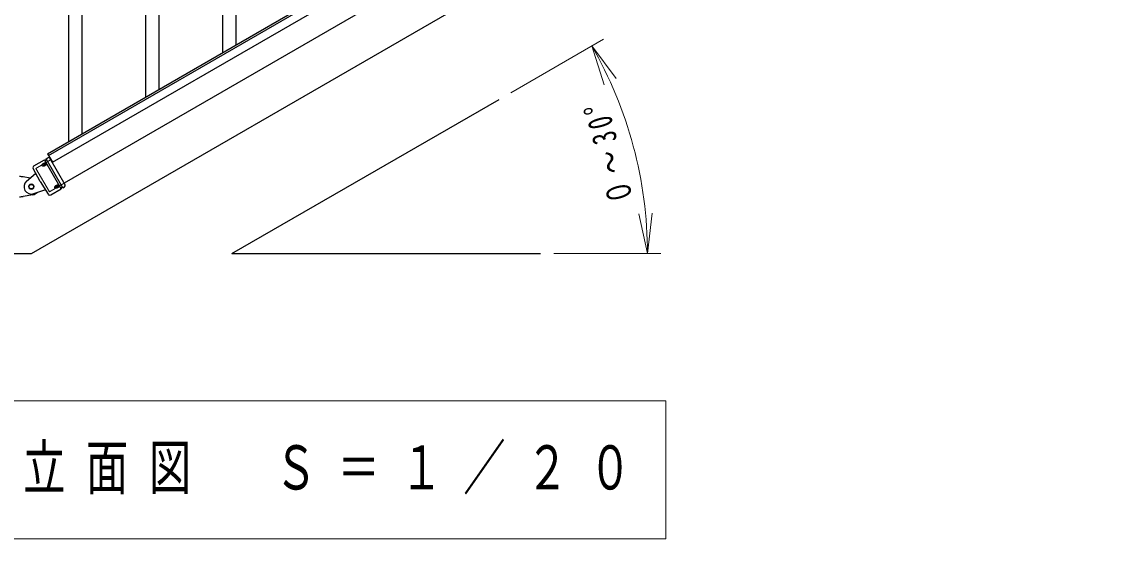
# Model space of a CAD drawing. Units: millimetres on the paper, scale 1:20. Extents: x -365 to 0, y 0 to 257.
# Drawn here: x -219.6 to -137.5, y 98.4 to 137 of the extents above; entities that cross this region are included whole.
import ezdxf

# ---------------------------------------------------------------- set-up
doc = ezdxf.new("R2010")
doc.units = ezdxf.units.MM
doc.linetypes.add('USER1', pattern=[4.5, 2.5, -2])
doc.layers.add('LY_1', color=7, linetype='Continuous', lineweight=25)
doc.styles.add('ＭＳ ゴシック', font='')
doc.styles.get('ＭＳ ゴシック').set_extended_font_data('MS Gothic')

# ---------------------------------------------------------------- blocks, each defined once
blk = doc.blocks.new('open_arrow')
at = {"color": 0, "linetype": 'Continuous', "lineweight": -2}
blk.add_lwpolyline([(7.5, 1.25), (0, 0), (7.5, -1.25)], dxfattribs=at)

msp = doc.modelspace()

# ---------------------------------------------------------------- linework, layer by layer
at = {"layer": 'LY_1', "color": 190}
for p, q in [((-217.654, 127.167), (-140.188, 171.892)), ((-217.579, 127.037), (-140.113, 171.762)), ((-217.284, 126.526), (-139.818, 171.251)), ((-217.654, 127.167), (-217.284, 126.526)), ((-218.958, 125.347), (-219.478, 125.437)), ((-218.757, 124.105), (-219.478, 123.98))]:
    msp.add_line(p, q, dxfattribs=at)
at = {"layer": 'LY_1', "color": 21}
msp.add_line((-138.904, 169.717), (-216.413, 124.967), dxfattribs=at)
at = {"layer": 'LY_1'}
for p, q in [((-218.861, 119.708), (-137.455, 166.708)), ((-203.571, 135.298), (-203.571, 159.382)), ((-204.571, 134.72), (-204.571, 158.805)), ((-209.321, 131.978), (-209.321, 156.062)), ((-210.321, 131.4), (-210.321, 155.485)), ((-215.071, 128.658), (-215.071, 152.454)), ((-216.071, 128.081), (-216.071, 151.876)), ((-203.885, 119.708), (-183.945, 131.221)), ((-356.556, 119.708), (-218.861, 119.708)), ((-203.885, 119.708), (-180.86, 119.708))]:
    msp.add_line(p, q, dxfattribs=at)
at = {"layer": 'LY_1', "lineweight": 13}
for p, q in [((-183.079, 131.721), (-176.163, 135.714)), ((-179.86, 119.708), (-171.874, 119.708)), ((-171.491, 108.716), (-229.911, 108.716)), ((-171.491, 98.416), (-171.491, 108.716)), ((-229.911, 98.416), (-171.491, 98.416))]:
    msp.add_line(p, q, dxfattribs=at)
at = {"layer": 'LY_1', "color": 94}
for p, q in [((-218.664, 126.266), (-217.884, 126.716)), ((-216.634, 124.551), (-217.884, 126.716)), ((-217.754, 126.791), (-217.625, 126.866)), ((-216.504, 124.626), (-217.754, 126.791)), ((-216.338, 124.837), (-217.488, 126.829)), ((-219.216, 125.129), (-218.559, 125.683)), ((-218.194, 125.094), (-218.721, 126.064)), ((-218.194, 125.094), (-217.617, 124.152)), ((-218.675, 124.191), (-217.866, 124.483)), ((-217.414, 124.101), (-216.634, 124.551)), ((-216.504, 124.626), (-216.375, 124.701))]:
    msp.add_line(p, q, dxfattribs=at)
at = {"layer": 'LY_1', "color": 94, "linetype": 'USER1', "lineweight": 13}
for p, q in [((-217.419, 126.71), (-218.523, 126.073)), ((-217.511, 124.319), (-218.523, 126.073)), ((-216.407, 124.957), (-217.511, 124.319))]:
    msp.add_line(p, q, dxfattribs=at)
at = {"layer": 'LY_1', "color": 94}
for points in [[(-217.767, 126.437), (-217.763, 126.429), (-217.76, 126.42), (-217.758, 126.411), (-217.757, 126.401), (-217.758, 126.391), (-217.759, 126.381), (-217.762, 126.37), (-217.766, 126.36), (-217.771, 126.349), (-217.777, 126.339), (-217.784, 126.328), (-217.792, 126.318), (-217.8, 126.308), (-217.81, 126.298), (-217.82, 126.289), (-217.831, 126.281), (-217.843, 126.273), (-217.855, 126.265), (-217.867, 126.258), (-217.88, 126.252), (-217.893, 126.247), (-217.906, 126.243), (-217.919, 126.239), (-217.932, 126.237), (-217.945, 126.235), (-217.958, 126.234), (-217.97, 126.234), (-217.981, 126.235), (-217.993, 126.237), (-218.003, 126.24), (-218.013, 126.244), (-218.022, 126.248), (-218.03, 126.254), (-218.037, 126.26), (-218.043, 126.267), (-218.048, 126.274), (-218.052, 126.283), (-218.055, 126.291), (-218.057, 126.301), (-218.057, 126.31), (-218.057, 126.32), (-218.055, 126.33), (-218.052, 126.341), (-218.049, 126.352), (-218.044, 126.362), (-218.038, 126.373), (-218.031, 126.383), (-218.023, 126.393), (-218.014, 126.403), (-218.004, 126.413), (-217.994, 126.422), (-217.983, 126.431), (-217.972, 126.439), (-217.959, 126.446), (-217.947, 126.453), (-217.934, 126.459), (-217.921, 126.464), (-217.908, 126.468), (-217.895, 126.472), (-217.882, 126.475), (-217.869, 126.476), (-217.857, 126.477), (-217.845, 126.477), (-217.833, 126.476), (-217.822, 126.474), (-217.811, 126.471), (-217.802, 126.467), (-217.793, 126.463), (-217.785, 126.457), (-217.778, 126.451), (-217.772, 126.444)], [(-216.817, 124.792), (-216.813, 124.784), (-216.81, 124.775), (-216.808, 124.766), (-216.808, 124.757), (-216.808, 124.747), (-216.81, 124.736), (-216.813, 124.726), (-216.816, 124.715), (-216.821, 124.705), (-216.827, 124.694), (-216.834, 124.684), (-216.842, 124.673), (-216.851, 124.663), (-216.861, 124.654), (-216.871, 124.645), (-216.882, 124.636), (-216.894, 124.628), (-216.906, 124.621), (-216.918, 124.614), (-216.931, 124.608), (-216.944, 124.603), (-216.957, 124.598), (-216.97, 124.595), (-216.983, 124.592), (-216.996, 124.59), (-217.008, 124.59), (-217.02, 124.59), (-217.032, 124.591), (-217.043, 124.593), (-217.054, 124.596), (-217.063, 124.599), (-217.072, 124.604), (-217.08, 124.609), (-217.087, 124.615), (-217.093, 124.622), (-217.099, 124.63), (-217.103, 124.638), (-217.105, 124.647), (-217.107, 124.656), (-217.108, 124.666), (-217.107, 124.676), (-217.106, 124.686), (-217.103, 124.696), (-217.099, 124.707), (-217.094, 124.718), (-217.088, 124.728), (-217.081, 124.739), (-217.073, 124.749), (-217.065, 124.759), (-217.055, 124.768), (-217.045, 124.777), (-217.034, 124.786), (-217.022, 124.794), (-217.01, 124.802), (-216.998, 124.808), (-216.985, 124.814), (-216.972, 124.82), (-216.959, 124.824), (-216.946, 124.827), (-216.933, 124.83), (-216.92, 124.832), (-216.907, 124.833), (-216.895, 124.833), (-216.884, 124.832), (-216.872, 124.83), (-216.862, 124.827), (-216.852, 124.823), (-216.843, 124.818), (-216.835, 124.813), (-216.828, 124.807), (-216.822, 124.8)]]:
    msp.add_lwpolyline(points, close=True, dxfattribs=at)
for points in [[(-217.78, 126.334), (-217.784, 126.342), (-217.79, 126.349), (-217.797, 126.354), (-217.806, 126.359), (-217.816, 126.362), (-217.827, 126.364), (-217.838, 126.364), (-217.851, 126.363), (-217.863, 126.36), (-217.876, 126.356), (-217.889, 126.351), (-217.901, 126.345), (-217.913, 126.337), (-217.924, 126.329), (-217.933, 126.32), (-217.942, 126.31), (-217.949, 126.3), (-217.955, 126.29), (-217.959, 126.279), (-217.961, 126.269), (-217.961, 126.26), (-217.96, 126.25), (-217.957, 126.242), (-217.952, 126.234)], [(-216.913, 124.832), (-216.908, 124.825), (-216.905, 124.817), (-216.904, 124.808), (-216.904, 124.799), (-216.906, 124.789), (-216.91, 124.779), (-216.915, 124.769), (-216.921, 124.759), (-216.929, 124.749), (-216.938, 124.74), (-216.949, 124.732), (-216.96, 124.724), (-216.971, 124.718), (-216.983, 124.712), (-216.996, 124.708), (-217.008, 124.705), (-217.02, 124.703), (-217.032, 124.703), (-217.043, 124.704), (-217.053, 124.706), (-217.063, 124.709), (-217.071, 124.714), (-217.077, 124.72), (-217.082, 124.727), (-217.084, 124.73), (-217.085, 124.733)]]:
    msp.add_lwpolyline(points, dxfattribs=at)
at = {"layer": 'LY_1', "color": 94, "lineweight": 13}
msp.add_circle((-218.861, 124.708), 0.2, dxfattribs=at)
at = {"layer": 'LY_1', "color": 94}
msp.add_circle((-218.861, 124.708), 0.17, dxfattribs=at)
at = {"layer": 'LY_1', "lineweight": 13}
msp.add_arc((-203.885, 119.708), 31.011, 0, 30, dxfattribs=at)
at = {"layer": 'LY_1', "color": 94}
for centre, radius, start, end in [((-217.819, 126.753), 0.075, 210, 30), ((-217.575, 126.779), 0.1, 30, 120), ((-218.589, 126.136), 0.15, 120, 208.5), ((-218.591, 125.721), 0.05, 310.14485, 28.5), ((-218.861, 124.708), 0.55, 130.14485, 289.85515), ((-216.425, 124.787), 0.1, 300, 30), ((-217.849, 124.436), 0.05, 31.5, 109.85515), ((-217.489, 124.231), 0.15, 211.5, 300), ((-216.569, 124.588), 0.075, 30, 210)]:
    msp.add_arc(centre, radius, start, end, dxfattribs=at)
at = {"layer": 'LY_1', "color": 94, "lineweight": 13}
for centre, start, end in [((-217.575, 126.779), 30, 120), ((-216.425, 124.787), 300, 30)]:
    msp.add_arc(centre, 0.1, start, end, dxfattribs=at)
at = {"layer": 'LY_1', "color": 190}
for centre, start, end in [((-219.733, 123.958), 80.19555, 90), ((-219.733, 125.458), 270, 279.80445)]:
    msp.add_arc(centre, 1.5, start, end, dxfattribs=at)
at = {"layer": 'LY_1'}
msp.add_arc((-218.861, 124.708), 0.613, 279.80445, 315.96405, dxfattribs=at)

# ---------------------------------------------------------------- block references
at = {"layer": 'LY_1', "lineweight": 13, "xscale": 0.4, "yscale": 0.4}
for p, rotation in [((-177.029, 135.214), 297.2), ((-172.874, 119.708), 92.8)]:
    msp.add_blockref('open_arrow', p, dxfattribs=dict(at, rotation=rotation))

# ---------------------------------------------------------------- texts
at = {"layer": 'LY_1', "insert": (-174.896, 127.476), "char_height": 1.833, "attachment_point": 8, "rotation": 105, "style": 'ＭＳ ゴシック'}
msp.add_mtext('\\T1.33;\\W0.7;０～30°', dxfattribs=at)
at = {"layer": 'LY_1', "insert": (-200.701, 103.566), "char_height": 3.299, "attachment_point": 5, "style": 'ＭＳ ゴシック'}
msp.add_mtext('\\T1.49;\\W0.7;標準立面図\u3000Ｓ＝１／２０', dxfattribs=at)

doc.saveas('drawing.dxf')
